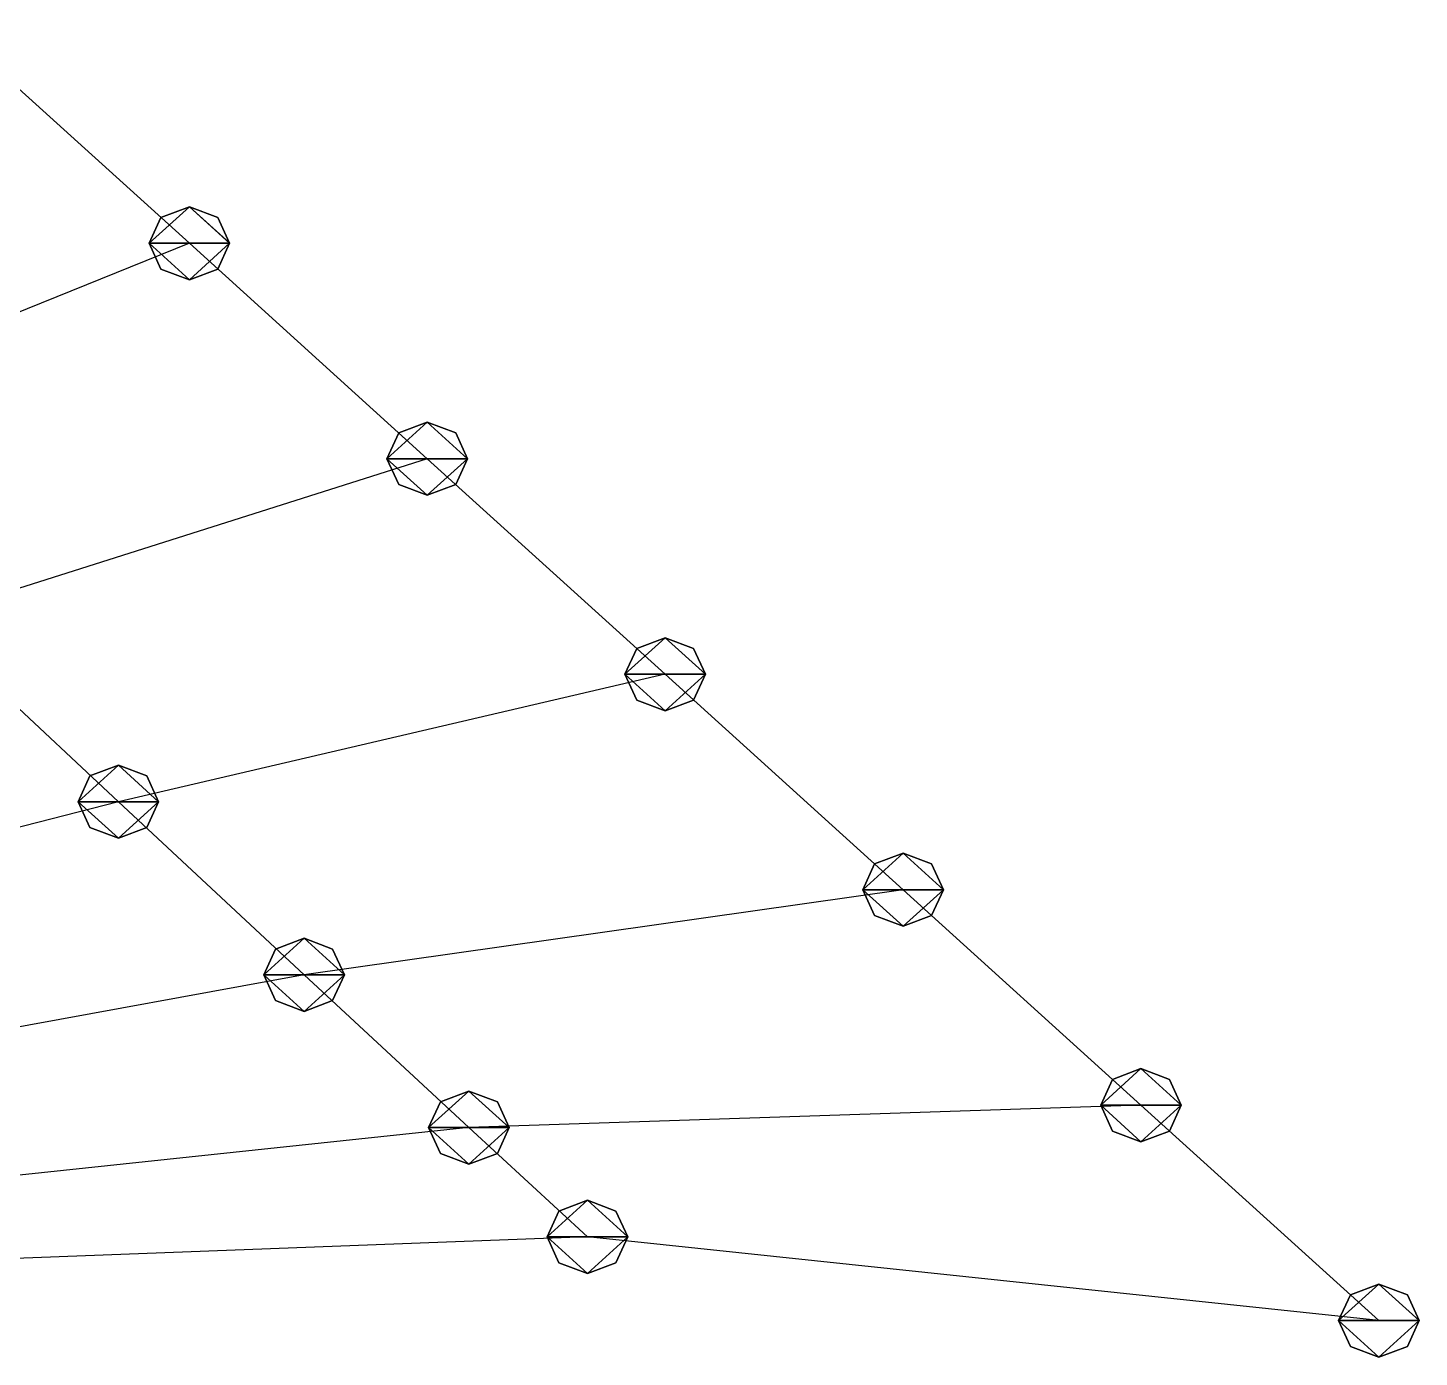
# Model space of a CAD drawing. Header units: metres. Extents: x -75 to 75, y -50 to 48.
# Drawn here: x 40.71 to 75.24, y -6.94 to 26.05 of the extents above; entities that cross this region are included whole.
import ezdxf

# ---------------------------------------------------------------- set-up
doc = ezdxf.new("R2010")
doc.units = ezdxf.units.M

msp = doc.modelspace()

# ---------------------------------------------------------------- linework, layer by layer
for p, q in [((44.721386, 20.702202, -189.74954), (38.818157, 26.048439, -191.13148)), ((44.721386, 21.608515, -190.17215), (44.01428, 21.343061, -190.04837)), ((44.721386, 21.608515, -190.17215), (44.01428, 21.343061, -190.04837)), ((44.721386, 21.608515, -190.17215), (44.01428, 21.343061, -190.04837)), ((45.428493, 21.343061, -190.04837), (44.721386, 21.608515, -190.17215)), ((45.428493, 21.343061, -190.04837), (44.721386, 21.608515, -190.17215)), ((45.428493, 21.343061, -190.04837), (44.721386, 21.608515, -190.17215)), ((44.01428, 21.343061, -190.04837), (43.721386, 20.702202, -189.74954)), ((44.01428, 21.343061, -190.04837), (43.721386, 20.702202, -189.74954)), ((44.01428, 21.343061, -190.04837), (43.721386, 20.702202, -189.74954)), ((45.721386, 20.702202, -189.74954), (45.428493, 21.343061, -190.04837)), ((45.721386, 20.702202, -189.74954), (45.428493, 21.343061, -190.04837)), ((45.721386, 20.702202, -189.74954), (45.428493, 21.343061, -190.04837)), ((44.721386, 20.702202, -189.74954), (33.143726, 16.035057, -193.63509)), ((43.721386, 20.702202, -189.74954), (44.01428, 20.061342, -189.45071)), ((43.721386, 20.702202, -189.74954), (44.01428, 20.061342, -189.45071)), ((43.721386, 20.702202, -189.74954), (44.01428, 20.061342, -189.45071)), ((50.624607, 15.355965, -188.36761), (44.721386, 20.702202, -189.74954)), ((45.428493, 20.061342, -189.45071), (45.721386, 20.702202, -189.74954)), ((45.428493, 20.061342, -189.45071), (45.721386, 20.702202, -189.74954)), ((45.428493, 20.061342, -189.45071), (45.721386, 20.702202, -189.74954)), ((44.01428, 20.061342, -189.45071), (44.721386, 19.795889, -189.32693)), ((44.01428, 20.061342, -189.45071), (44.721386, 19.795889, -189.32693)), ((44.01428, 20.061342, -189.45071), (44.721386, 19.795889, -189.32693)), ((44.721386, 19.795889, -189.32693), (45.428493, 20.061342, -189.45071)), ((44.721386, 19.795889, -189.32693), (45.428493, 20.061342, -189.45071)), ((44.721386, 19.795889, -189.32693), (45.428493, 20.061342, -189.45071)), ((50.624607, 16.262278, -188.79022), (49.9175, 15.996824, -188.66644)), ((50.624607, 16.262278, -188.79022), (49.9175, 15.996824, -188.66644)), ((50.624607, 16.262278, -188.79022), (49.9175, 15.996824, -188.66644)), ((51.331715, 15.996824, -188.66644), (50.624607, 16.262278, -188.79022)), ((51.331715, 15.996824, -188.66644), (50.624607, 16.262278, -188.79022)), ((51.331715, 15.996824, -188.66644), (50.624607, 16.262278, -188.79022)), ((49.9175, 15.996824, -188.66644), (49.624607, 15.355965, -188.36761)), ((49.9175, 15.996824, -188.66644), (49.624607, 15.355965, -188.36761)), ((49.9175, 15.996824, -188.66644), (49.624607, 15.355965, -188.36761)), ((51.624607, 15.355965, -188.36761), (51.331715, 15.996824, -188.66644)), ((51.624607, 15.355965, -188.36761), (51.331715, 15.996824, -188.66644)), ((51.624607, 15.355965, -188.36761), (51.331715, 15.996824, -188.66644)), ((50.624607, 15.355965, -188.36761), (38.103367, 11.387226, -192.63748)), ((49.624607, 15.355965, -188.36761), (49.9175, 14.715105, -188.06879)), ((49.624607, 15.355965, -188.36761), (49.9175, 14.715105, -188.06879)), ((49.624607, 15.355965, -188.36761), (49.9175, 14.715105, -188.06879)), ((56.52782, 10.0097275, -186.98569), (50.624607, 15.355965, -188.36761)), ((51.331715, 14.715105, -188.06879), (51.624607, 15.355965, -188.36761)), ((51.331715, 14.715105, -188.06879), (51.624607, 15.355965, -188.36761)), ((51.331715, 14.715105, -188.06879), (51.624607, 15.355965, -188.36761)), ((49.9175, 14.715105, -188.06879), (50.624607, 14.449652, -187.945)), ((49.9175, 14.715105, -188.06879), (50.624607, 14.449652, -187.945)), ((49.9175, 14.715105, -188.06879), (50.624607, 14.449652, -187.945)), ((50.624607, 14.449652, -187.945), (51.331715, 14.715105, -188.06879)), ((50.624607, 14.449652, -187.945), (51.331715, 14.715105, -188.06879)), ((50.624607, 14.449652, -187.945), (51.331715, 14.715105, -188.06879)), ((42.959377, 6.8451576, -191.65167), (38.103367, 11.387226, -192.63748)), ((56.52782, 10.91604, -187.4083), (55.820713, 10.650587, -187.28452)), ((56.52782, 10.91604, -187.4083), (55.820713, 10.650587, -187.28452)), ((56.52782, 10.91604, -187.4083), (55.820713, 10.650587, -187.28452)), ((57.23493, 10.650587, -187.28452), (56.52782, 10.91604, -187.4083)), ((57.23493, 10.650587, -187.28452), (56.52782, 10.91604, -187.4083)), ((57.23493, 10.650587, -187.28452), (56.52782, 10.91604, -187.4083)), ((55.820713, 10.650587, -187.28452), (55.52782, 10.0097275, -186.98569)), ((55.820713, 10.650587, -187.28452), (55.52782, 10.0097275, -186.98569)), ((55.820713, 10.650587, -187.28452), (55.52782, 10.0097275, -186.98569)), ((57.52782, 10.0097275, -186.98569), (57.23493, 10.650587, -187.28452)), ((57.52782, 10.0097275, -186.98569), (57.23493, 10.650587, -187.28452)), ((57.52782, 10.0097275, -186.98569), (57.23493, 10.650587, -187.28452)), ((56.52782, 10.0097275, -186.98569), (42.959377, 6.8451576, -191.65167)), ((55.52782, 10.0097275, -186.98569), (55.820713, 9.368868, -186.68686)), ((55.52782, 10.0097275, -186.98569), (55.820713, 9.368868, -186.68686)), ((55.52782, 10.0097275, -186.98569), (55.820713, 9.368868, -186.68686)), ((62.43104, 4.663494, -185.60376), (56.52782, 10.0097275, -186.98569)), ((57.23493, 9.368868, -186.68686), (57.52782, 10.0097275, -186.98569)), ((57.23493, 9.368868, -186.68686), (57.52782, 10.0097275, -186.98569)), ((57.23493, 9.368868, -186.68686), (57.52782, 10.0097275, -186.98569)), ((55.820713, 9.368868, -186.68686), (56.52782, 9.103415, -186.56308)), ((55.820713, 9.368868, -186.68686), (56.52782, 9.103415, -186.56308)), ((55.820713, 9.368868, -186.68686), (56.52782, 9.103415, -186.56308)), ((56.52782, 9.103415, -186.56308), (57.23493, 9.368868, -186.68686)), ((56.52782, 9.103415, -186.56308), (57.23493, 9.368868, -186.68686)), ((56.52782, 9.103415, -186.56308), (57.23493, 9.368868, -186.68686)), ((42.959377, 7.75147, -192.07428), (42.25227, 7.486017, -191.9505)), ((42.959377, 7.75147, -192.07428), (42.25227, 7.486017, -191.9505)), ((42.959377, 7.75147, -192.07428), (42.25227, 7.486017, -191.9505)), ((42.959377, 7.75147, -192.07428), (42.25227, 7.486017, -191.9505)), ((43.666485, 7.486017, -191.9505), (42.959377, 7.75147, -192.07428)), ((43.666485, 7.486017, -191.9505), (42.959377, 7.75147, -192.07428)), ((43.666485, 7.486017, -191.9505), (42.959377, 7.75147, -192.07428)), ((43.666485, 7.486017, -191.9505), (42.959377, 7.75147, -192.07428)), ((42.25227, 7.486017, -191.9505), (41.959377, 6.8451576, -191.65167)), ((42.25227, 7.486017, -191.9505), (41.959377, 6.8451576, -191.65167)), ((42.25227, 7.486017, -191.9505), (41.959377, 6.8451576, -191.65167)), ((42.25227, 7.486017, -191.9505), (41.959377, 6.8451576, -191.65167)), ((43.959377, 6.8451576, -191.65167), (43.666485, 7.486017, -191.9505)), ((43.959377, 6.8451576, -191.65167), (43.666485, 7.486017, -191.9505)), ((43.959377, 6.8451576, -191.65167), (43.666485, 7.486017, -191.9505)), ((43.959377, 6.8451576, -191.65167), (43.666485, 7.486017, -191.9505)), ((42.959377, 6.8451576, -191.65167), (29.639103, 3.4326744, -196.28397)), ((41.959377, 6.8451576, -191.65167), (42.25227, 6.204298, -191.35284)), ((41.959377, 6.8451576, -191.65167), (42.25227, 6.204298, -191.35284)), ((41.959377, 6.8451576, -191.65167), (42.25227, 6.204298, -191.35284)), ((41.959377, 6.8451576, -191.65167), (42.25227, 6.204298, -191.35284)), ((47.567142, 2.5512924, -190.69957), (42.959377, 6.8451576, -191.65167)), ((43.666485, 6.204298, -191.35284), (43.959377, 6.8451576, -191.65167)), ((43.666485, 6.204298, -191.35284), (43.959377, 6.8451576, -191.65167)), ((43.666485, 6.204298, -191.35284), (43.959377, 6.8451576, -191.65167)), ((43.666485, 6.204298, -191.35284), (43.959377, 6.8451576, -191.65167)), ((42.25227, 6.204298, -191.35284), (42.959377, 5.938845, -191.22906)), ((42.25227, 6.204298, -191.35284), (42.959377, 5.938845, -191.22906)), ((42.25227, 6.204298, -191.35284), (42.959377, 5.938845, -191.22906)), ((42.25227, 6.204298, -191.35284), (42.959377, 5.938845, -191.22906)), ((42.959377, 5.938845, -191.22906), (43.666485, 6.204298, -191.35284)), ((42.959377, 5.938845, -191.22906), (43.666485, 6.204298, -191.35284)), ((42.959377, 5.938845, -191.22906), (43.666485, 6.204298, -191.35284)), ((42.959377, 5.938845, -191.22906), (43.666485, 6.204298, -191.35284)), ((62.43104, 5.5698066, -186.02637), (61.723934, 5.3043537, -185.90259)), ((62.43104, 5.5698066, -186.02637), (61.723934, 5.3043537, -185.90259)), ((62.43104, 5.5698066, -186.02637), (61.723934, 5.3043537, -185.90259)), ((63.13815, 5.3043537, -185.90259), (62.43104, 5.5698066, -186.02637)), ((63.13815, 5.3043537, -185.90259), (62.43104, 5.5698066, -186.02637)), ((63.13815, 5.3043537, -185.90259), (62.43104, 5.5698066, -186.02637)), ((61.723934, 5.3043537, -185.90259), (61.43104, 4.663494, -185.60376)), ((61.723934, 5.3043537, -185.90259), (61.43104, 4.663494, -185.60376)), ((61.723934, 5.3043537, -185.90259), (61.43104, 4.663494, -185.60376)), ((63.43104, 4.663494, -185.60376), (63.13815, 5.3043537, -185.90259)), ((63.43104, 4.663494, -185.60376), (63.13815, 5.3043537, -185.90259)), ((63.43104, 4.663494, -185.60376), (63.13815, 5.3043537, -185.90259)), ((62.43104, 4.663494, -185.60376), (47.567142, 2.5512924, -190.69957)), ((61.43104, 4.663494, -185.60376), (61.723934, 4.0226345, -185.30493)), ((61.43104, 4.663494, -185.60376), (61.723934, 4.0226345, -185.30493)), ((61.43104, 4.663494, -185.60376), (61.723934, 4.0226345, -185.30493)), ((68.33426, -0.6827469, -184.22182), (62.43104, 4.663494, -185.60376)), ((63.13815, 4.0226345, -185.30493), (63.43104, 4.663494, -185.60376)), ((63.13815, 4.0226345, -185.30493), (63.43104, 4.663494, -185.60376)), ((63.13815, 4.0226345, -185.30493), (63.43104, 4.663494, -185.60376)), ((61.723934, 4.0226345, -185.30493), (62.43104, 3.7571814, -185.18115)), ((61.723934, 4.0226345, -185.30493), (62.43104, 3.7571814, -185.18115)), ((61.723934, 4.0226345, -185.30493), (62.43104, 3.7571814, -185.18115)), ((62.43104, 3.7571814, -185.18115), (63.13815, 4.0226345, -185.30493)), ((62.43104, 3.7571814, -185.18115), (63.13815, 4.0226345, -185.30493)), ((62.43104, 3.7571814, -185.18115), (63.13815, 4.0226345, -185.30493)), ((47.567142, 3.457605, -191.12218), (46.860035, 3.1921523, -190.9984)), ((47.567142, 3.457605, -191.12218), (46.860035, 3.1921523, -190.9984)), ((47.567142, 3.457605, -191.12218), (46.860035, 3.1921523, -190.9984)), ((47.567142, 3.457605, -191.12218), (46.860035, 3.1921523, -190.9984)), ((48.27425, 3.1921523, -190.9984), (47.567142, 3.457605, -191.12218)), ((48.27425, 3.1921523, -190.9984), (47.567142, 3.457605, -191.12218)), ((48.27425, 3.1921523, -190.9984), (47.567142, 3.457605, -191.12218)), ((48.27425, 3.1921523, -190.9984), (47.567142, 3.457605, -191.12218)), ((46.860035, 3.1921523, -190.9984), (46.567142, 2.5512924, -190.69957)), ((46.860035, 3.1921523, -190.9984), (46.567142, 2.5512924, -190.69957)), ((46.860035, 3.1921523, -190.9984), (46.567142, 2.5512924, -190.69957)), ((46.860035, 3.1921523, -190.9984), (46.567142, 2.5512924, -190.69957)), ((48.567142, 2.5512924, -190.69957), (48.27425, 3.1921523, -190.9984)), ((48.567142, 2.5512924, -190.69957), (48.27425, 3.1921523, -190.9984)), ((48.567142, 2.5512924, -190.69957), (48.27425, 3.1921523, -190.9984)), ((48.567142, 2.5512924, -190.69957), (48.27425, 3.1921523, -190.9984)), ((47.567142, 2.5512924, -190.69957), (33.2205, -0.06272507, -195.70935)), ((46.567142, 2.5512924, -190.69957), (46.860035, 1.9104326, -190.40074)), ((46.567142, 2.5512924, -190.69957), (46.860035, 1.9104326, -190.40074)), ((46.567142, 2.5512924, -190.69957), (46.860035, 1.9104326, -190.40074)), ((46.567142, 2.5512924, -190.69957), (46.860035, 1.9104326, -190.40074)), ((51.65759, -1.2404709, -189.83347), (47.567142, 2.5512924, -190.69957)), ((48.27425, 1.9104326, -190.40074), (48.567142, 2.5512924, -190.69957)), ((48.27425, 1.9104326, -190.40074), (48.567142, 2.5512924, -190.69957)), ((48.27425, 1.9104326, -190.40074), (48.567142, 2.5512924, -190.69957)), ((48.27425, 1.9104326, -190.40074), (48.567142, 2.5512924, -190.69957)), ((46.860035, 1.9104326, -190.40074), (47.567142, 1.6449797, -190.27696)), ((46.860035, 1.9104326, -190.40074), (47.567142, 1.6449797, -190.27696)), ((46.860035, 1.9104326, -190.40074), (47.567142, 1.6449797, -190.27696)), ((46.860035, 1.9104326, -190.40074), (47.567142, 1.6449797, -190.27696)), ((47.567142, 1.6449797, -190.27696), (48.27425, 1.9104326, -190.40074)), ((47.567142, 1.6449797, -190.27696), (48.27425, 1.9104326, -190.40074)), ((47.567142, 1.6449797, -190.27696), (48.27425, 1.9104326, -190.40074)), ((47.567142, 1.6449797, -190.27696), (48.27425, 1.9104326, -190.40074)), ((68.33426, 0.2235657, -184.64442), (67.62715, -0.041887105, -184.52065)), ((68.33426, 0.2235657, -184.64442), (67.62715, -0.041887105, -184.52065)), ((68.33426, 0.2235657, -184.64442), (67.62715, -0.041887105, -184.52065)), ((69.04137, -0.041887105, -184.52065), (68.33426, 0.2235657, -184.64442)), ((69.04137, -0.041887105, -184.52065), (68.33426, 0.2235657, -184.64442)), ((69.04137, -0.041887105, -184.52065), (68.33426, 0.2235657, -184.64442)), ((51.65759, -0.3341583, -190.25607), (50.95048, -0.5996111, -190.1323)), ((51.65759, -0.3341583, -190.25607), (50.95048, -0.5996111, -190.1323)), ((51.65759, -0.3341583, -190.25607), (50.95048, -0.5996111, -190.1323)), ((51.65759, -0.3341583, -190.25607), (50.95048, -0.5996111, -190.1323)), ((52.364697, -0.5996111, -190.1323), (51.65759, -0.3341583, -190.25607)), ((52.364697, -0.5996111, -190.1323), (51.65759, -0.3341583, -190.25607)), ((52.364697, -0.5996111, -190.1323), (51.65759, -0.3341583, -190.25607)), ((52.364697, -0.5996111, -190.1323), (51.65759, -0.3341583, -190.25607)), ((67.62715, -0.041887105, -184.52065), (67.33426, -0.6827469, -184.22182)), ((67.62715, -0.041887105, -184.52065), (67.33426, -0.6827469, -184.22182)), ((67.62715, -0.041887105, -184.52065), (67.33426, -0.6827469, -184.22182)), ((69.33426, -0.6827469, -184.22182), (69.04137, -0.041887105, -184.52065)), ((69.33426, -0.6827469, -184.22182), (69.04137, -0.041887105, -184.52065)), ((69.33426, -0.6827469, -184.22182), (69.04137, -0.041887105, -184.52065)), ((50.95048, -0.5996111, -190.1323), (50.65759, -1.2404709, -189.83347)), ((50.95048, -0.5996111, -190.1323), (50.65759, -1.2404709, -189.83347)), ((50.95048, -0.5996111, -190.1323), (50.65759, -1.2404709, -189.83347)), ((50.95048, -0.5996111, -190.1323), (50.65759, -1.2404709, -189.83347)), ((68.33426, -0.6827469, -184.22182), (51.65759, -1.2404709, -189.83347)), ((52.65759, -1.2404709, -189.83347), (52.364697, -0.5996111, -190.1323)), ((52.65759, -1.2404709, -189.83347), (52.364697, -0.5996111, -190.1323)), ((52.65759, -1.2404709, -189.83347), (52.364697, -0.5996111, -190.1323)), ((52.65759, -1.2404709, -189.83347), (52.364697, -0.5996111, -190.1323)), ((67.33426, -0.6827469, -184.22182), (67.62715, -1.3236067, -183.92299)), ((67.33426, -0.6827469, -184.22182), (67.62715, -1.3236067, -183.92299)), ((67.33426, -0.6827469, -184.22182), (67.62715, -1.3236067, -183.92299)), ((74.23749, -6.028984, -182.83989), (68.33426, -0.6827469, -184.22182)), ((69.04137, -1.3236067, -183.92299), (69.33426, -0.6827469, -184.22182)), ((69.04137, -1.3236067, -183.92299), (69.33426, -0.6827469, -184.22182)), ((69.04137, -1.3236067, -183.92299), (69.33426, -0.6827469, -184.22182)), ((51.65759, -1.2404709, -189.83347), (36.13004, -2.8802452, -195.21936)), ((50.65759, -1.2404709, -189.83347), (50.95048, -1.8813307, -189.53464)), ((50.65759, -1.2404709, -189.83347), (50.95048, -1.8813307, -189.53464)), ((50.65759, -1.2404709, -189.83347), (50.95048, -1.8813307, -189.53464)), ((50.65759, -1.2404709, -189.83347), (50.95048, -1.8813307, -189.53464)), ((54.59878, -3.9499779, -189.19298), (51.65759, -1.2404709, -189.83347)), ((52.364697, -1.8813307, -189.53464), (52.65759, -1.2404709, -189.83347)), ((52.364697, -1.8813307, -189.53464), (52.65759, -1.2404709, -189.83347)), ((52.364697, -1.8813307, -189.53464), (52.65759, -1.2404709, -189.83347)), ((52.364697, -1.8813307, -189.53464), (52.65759, -1.2404709, -189.83347)), ((67.62715, -1.3236067, -183.92299), (68.33426, -1.5890596, -183.79921)), ((67.62715, -1.3236067, -183.92299), (68.33426, -1.5890596, -183.79921)), ((67.62715, -1.3236067, -183.92299), (68.33426, -1.5890596, -183.79921)), ((68.33426, -1.5890596, -183.79921), (69.04137, -1.3236067, -183.92299)), ((68.33426, -1.5890596, -183.79921), (69.04137, -1.3236067, -183.92299)), ((68.33426, -1.5890596, -183.79921), (69.04137, -1.3236067, -183.92299)), ((50.95048, -1.8813307, -189.53464), (51.65759, -2.1467836, -189.41086)), ((50.95048, -1.8813307, -189.53464), (51.65759, -2.1467836, -189.41086)), ((50.95048, -1.8813307, -189.53464), (51.65759, -2.1467836, -189.41086)), ((50.95048, -1.8813307, -189.53464), (51.65759, -2.1467836, -189.41086)), ((51.65759, -2.1467836, -189.41086), (52.364697, -1.8813307, -189.53464)), ((51.65759, -2.1467836, -189.41086), (52.364697, -1.8813307, -189.53464)), ((51.65759, -2.1467836, -189.41086), (52.364697, -1.8813307, -189.53464)), ((51.65759, -2.1467836, -189.41086), (52.364697, -1.8813307, -189.53464)), ((54.59878, -3.0436654, -189.61559), (53.891674, -3.309118, -189.4918)), ((54.59878, -3.0436654, -189.61559), (53.891674, -3.309118, -189.4918)), ((54.59878, -3.0436654, -189.61559), (53.891674, -3.309118, -189.4918)), ((55.30589, -3.309118, -189.4918), (54.59878, -3.0436654, -189.61559)), ((55.30589, -3.309118, -189.4918), (54.59878, -3.0436654, -189.61559)), ((55.30589, -3.309118, -189.4918), (54.59878, -3.0436654, -189.61559)), ((53.891674, -3.309118, -189.4918), (53.59878, -3.9499779, -189.19298)), ((53.891674, -3.309118, -189.4918), (53.59878, -3.9499779, -189.19298)), ((53.891674, -3.309118, -189.4918), (53.59878, -3.9499779, -189.19298)), ((55.59878, -3.9499779, -189.19298), (55.30589, -3.309118, -189.4918)), ((55.59878, -3.9499779, -189.19298), (55.30589, -3.309118, -189.4918)), ((55.59878, -3.9499779, -189.19298), (55.30589, -3.309118, -189.4918)), ((54.59878, -3.9499779, -189.19298), (37.90111, -4.5802727, -194.9054)), ((53.59878, -3.9499779, -189.19298), (53.891674, -4.5908375, -188.89415)), ((53.59878, -3.9499779, -189.19298), (53.891674, -4.5908375, -188.89415)), ((53.59878, -3.9499779, -189.19298), (53.891674, -4.5908375, -188.89415)), ((74.23749, -6.028984, -182.83989), (54.59878, -3.9499779, -189.19298)), ((55.30589, -4.5908375, -188.89415), (55.59878, -3.9499779, -189.19298)), ((55.30589, -4.5908375, -188.89415), (55.59878, -3.9499779, -189.19298)), ((55.30589, -4.5908375, -188.89415), (55.59878, -3.9499779, -189.19298)), ((53.891674, -4.5908375, -188.89415), (54.59878, -4.8562903, -188.77037)), ((53.891674, -4.5908375, -188.89415), (54.59878, -4.8562903, -188.77037)), ((53.891674, -4.5908375, -188.89415), (54.59878, -4.8562903, -188.77037)), ((54.59878, -4.8562903, -188.77037), (55.30589, -4.5908375, -188.89415)), ((54.59878, -4.8562903, -188.77037), (55.30589, -4.5908375, -188.89415)), ((54.59878, -4.8562903, -188.77037), (55.30589, -4.5908375, -188.89415)), ((74.23749, -5.1226716, -183.2625), (73.53038, -5.3881245, -183.13872)), ((74.23749, -5.1226716, -183.2625), (73.53038, -5.3881245, -183.13872)), ((74.944595, -5.3881245, -183.13872), (74.23749, -5.1226716, -183.2625)), ((74.944595, -5.3881245, -183.13872), (74.23749, -5.1226716, -183.2625)), ((73.53038, -5.3881245, -183.13872), (73.23749, -6.028984, -182.83989)), ((73.53038, -5.3881245, -183.13872), (73.23749, -6.028984, -182.83989)), ((75.23749, -6.028984, -182.83989), (74.944595, -5.3881245, -183.13872)), ((75.23749, -6.028984, -182.83989), (74.944595, -5.3881245, -183.13872)), ((73.23749, -6.028984, -182.83989), (73.53038, -6.6698437, -182.54106)), ((73.23749, -6.028984, -182.83989), (73.53038, -6.6698437, -182.54106)), ((74.944595, -6.6698437, -182.54106), (75.23749, -6.028984, -182.83989)), ((74.944595, -6.6698437, -182.54106), (75.23749, -6.028984, -182.83989)), ((73.53038, -6.6698437, -182.54106), (74.23749, -6.9352965, -182.41728)), ((73.53038, -6.6698437, -182.54106), (74.23749, -6.9352965, -182.41728)), ((74.23749, -6.9352965, -182.41728), (74.944595, -6.6698437, -182.54106)), ((74.23749, -6.9352965, -182.41728), (74.944595, -6.6698437, -182.54106))]:
    msp.add_line(p, q)
for points in [[(43.721386, 20.702202, -189.74954), (44.01428, 21.343061, -190.04837), (44.721386, 21.608515, -190.17215), (44.721485, 21.608614, -190.17204)], [(43.721386, 20.702202, -189.74954), (44.01428, 21.343061, -190.04837), (44.721386, 21.608515, -190.17215), (44.721485, 21.608614, -190.17204)], [(43.721386, 20.702202, -189.74954), (44.01428, 21.343061, -190.04837), (44.721386, 21.608515, -190.17215), (44.721485, 21.608614, -190.17204)], [(43.721386, 20.702202, -189.74954), (44.721386, 21.608515, -190.17215), (45.721386, 20.702202, -189.74954), (45.721485, 20.702301, -189.74944)], [(43.721386, 20.702202, -189.74954), (44.721386, 21.608515, -190.17215), (45.721386, 20.702202, -189.74954), (45.721485, 20.702301, -189.74944)], [(43.721386, 20.702202, -189.74954), (44.721386, 21.608515, -190.17215), (45.721386, 20.702202, -189.74954), (45.721485, 20.702301, -189.74944)], [(44.721386, 21.608515, -190.17215), (45.428493, 21.343061, -190.04837), (45.721386, 20.702202, -189.74954), (45.721485, 20.702301, -189.74944)], [(44.721386, 21.608515, -190.17215), (45.428493, 21.343061, -190.04837), (45.721386, 20.702202, -189.74954), (45.721485, 20.702301, -189.74944)], [(44.721386, 21.608515, -190.17215), (45.428493, 21.343061, -190.04837), (45.721386, 20.702202, -189.74954), (45.721485, 20.702301, -189.74944)], [(44.721386, 19.795889, -189.32693), (44.01428, 20.061342, -189.45071), (43.721386, 20.702202, -189.74954), (43.721485, 20.702301, -189.74944)], [(45.721386, 20.702202, -189.74954), (44.721386, 19.795889, -189.32693), (43.721386, 20.702202, -189.74954), (43.721485, 20.702301, -189.74944)], [(44.721386, 19.795889, -189.32693), (44.01428, 20.061342, -189.45071), (43.721386, 20.702202, -189.74954), (43.721485, 20.702301, -189.74944)], [(45.721386, 20.702202, -189.74954), (44.721386, 19.795889, -189.32693), (43.721386, 20.702202, -189.74954), (43.721485, 20.702301, -189.74944)], [(44.721386, 19.795889, -189.32693), (44.01428, 20.061342, -189.45071), (43.721386, 20.702202, -189.74954), (43.721485, 20.702301, -189.74944)], [(45.721386, 20.702202, -189.74954), (44.721386, 19.795889, -189.32693), (43.721386, 20.702202, -189.74954), (43.721485, 20.702301, -189.74944)], [(45.721386, 20.702202, -189.74954), (45.428493, 20.061342, -189.45071), (44.721386, 19.795889, -189.32693), (44.721485, 19.795988, -189.32683)], [(45.721386, 20.702202, -189.74954), (45.428493, 20.061342, -189.45071), (44.721386, 19.795889, -189.32693), (44.721485, 19.795988, -189.32683)], [(45.721386, 20.702202, -189.74954), (45.428493, 20.061342, -189.45071), (44.721386, 19.795889, -189.32693), (44.721485, 19.795988, -189.32683)], [(49.624607, 15.355965, -188.36761), (49.9175, 15.996824, -188.66644), (50.624607, 16.262278, -188.79022), (50.624706, 16.262377, -188.79012)], [(49.624607, 15.355965, -188.36761), (49.9175, 15.996824, -188.66644), (50.624607, 16.262278, -188.79022), (50.624706, 16.262377, -188.79012)], [(49.624607, 15.355965, -188.36761), (49.9175, 15.996824, -188.66644), (50.624607, 16.262278, -188.79022), (50.624706, 16.262377, -188.79012)], [(49.624607, 15.355965, -188.36761), (50.624607, 16.262278, -188.79022), (51.624607, 15.355965, -188.36761), (51.624706, 15.356065, -188.36751)], [(49.624607, 15.355965, -188.36761), (50.624607, 16.262278, -188.79022), (51.624607, 15.355965, -188.36761), (51.624706, 15.356065, -188.36751)], [(49.624607, 15.355965, -188.36761), (50.624607, 16.262278, -188.79022), (51.624607, 15.355965, -188.36761), (51.624706, 15.356065, -188.36751)], [(50.624607, 16.262278, -188.79022), (51.331715, 15.996824, -188.66644), (51.624607, 15.355965, -188.36761), (51.624706, 15.356065, -188.36751)], [(50.624607, 16.262278, -188.79022), (51.331715, 15.996824, -188.66644), (51.624607, 15.355965, -188.36761), (51.624706, 15.356065, -188.36751)], [(50.624607, 16.262278, -188.79022), (51.331715, 15.996824, -188.66644), (51.624607, 15.355965, -188.36761), (51.624706, 15.356065, -188.36751)], [(50.624607, 14.449652, -187.945), (49.9175, 14.715105, -188.06879), (49.624607, 15.355965, -188.36761), (49.624706, 15.356065, -188.36751)], [(51.624607, 15.355965, -188.36761), (50.624607, 14.449652, -187.945), (49.624607, 15.355965, -188.36761), (49.624706, 15.356065, -188.36751)], [(50.624607, 14.449652, -187.945), (49.9175, 14.715105, -188.06879), (49.624607, 15.355965, -188.36761), (49.624706, 15.356065, -188.36751)], [(51.624607, 15.355965, -188.36761), (50.624607, 14.449652, -187.945), (49.624607, 15.355965, -188.36761), (49.624706, 15.356065, -188.36751)], [(50.624607, 14.449652, -187.945), (49.9175, 14.715105, -188.06879), (49.624607, 15.355965, -188.36761), (49.624706, 15.356065, -188.36751)], [(51.624607, 15.355965, -188.36761), (50.624607, 14.449652, -187.945), (49.624607, 15.355965, -188.36761), (49.624706, 15.356065, -188.36751)], [(51.624607, 15.355965, -188.36761), (51.331715, 14.715105, -188.06879), (50.624607, 14.449652, -187.945), (50.624706, 14.449752, -187.9449)], [(51.624607, 15.355965, -188.36761), (51.331715, 14.715105, -188.06879), (50.624607, 14.449652, -187.945), (50.624706, 14.449752, -187.9449)], [(51.624607, 15.355965, -188.36761), (51.331715, 14.715105, -188.06879), (50.624607, 14.449652, -187.945), (50.624706, 14.449752, -187.9449)], [(55.52782, 10.0097275, -186.98569), (55.820713, 10.650587, -187.28452), (56.52782, 10.91604, -187.4083), (56.52792, 10.916141, -187.40819)], [(55.52782, 10.0097275, -186.98569), (55.820713, 10.650587, -187.28452), (56.52782, 10.91604, -187.4083), (56.52792, 10.916141, -187.40819)], [(55.52782, 10.0097275, -186.98569), (55.820713, 10.650587, -187.28452), (56.52782, 10.91604, -187.4083), (56.52792, 10.916141, -187.40819)], [(55.52782, 10.0097275, -186.98569), (56.52782, 10.91604, -187.4083), (57.52782, 10.0097275, -186.98569), (57.52792, 10.009828, -186.98558)], [(55.52782, 10.0097275, -186.98569), (56.52782, 10.91604, -187.4083), (57.52782, 10.0097275, -186.98569), (57.52792, 10.009828, -186.98558)], [(55.52782, 10.0097275, -186.98569), (56.52782, 10.91604, -187.4083), (57.52782, 10.0097275, -186.98569), (57.52792, 10.009828, -186.98558)], [(56.52782, 10.91604, -187.4083), (57.23493, 10.650587, -187.28452), (57.52782, 10.0097275, -186.98569), (57.52792, 10.009828, -186.98558)], [(56.52782, 10.91604, -187.4083), (57.23493, 10.650587, -187.28452), (57.52782, 10.0097275, -186.98569), (57.52792, 10.009828, -186.98558)], [(56.52782, 10.91604, -187.4083), (57.23493, 10.650587, -187.28452), (57.52782, 10.0097275, -186.98569), (57.52792, 10.009828, -186.98558)], [(56.52782, 9.103415, -186.56308), (55.820713, 9.368868, -186.68686), (55.52782, 10.0097275, -186.98569), (55.52792, 10.009828, -186.98558)], [(57.52782, 10.0097275, -186.98569), (56.52782, 9.103415, -186.56308), (55.52782, 10.0097275, -186.98569), (55.52792, 10.009828, -186.98558)], [(56.52782, 9.103415, -186.56308), (55.820713, 9.368868, -186.68686), (55.52782, 10.0097275, -186.98569), (55.52792, 10.009828, -186.98558)], [(57.52782, 10.0097275, -186.98569), (56.52782, 9.103415, -186.56308), (55.52782, 10.0097275, -186.98569), (55.52792, 10.009828, -186.98558)], [(56.52782, 9.103415, -186.56308), (55.820713, 9.368868, -186.68686), (55.52782, 10.0097275, -186.98569), (55.52792, 10.009828, -186.98558)], [(57.52782, 10.0097275, -186.98569), (56.52782, 9.103415, -186.56308), (55.52782, 10.0097275, -186.98569), (55.52792, 10.009828, -186.98558)], [(57.52782, 10.0097275, -186.98569), (57.23493, 9.368868, -186.68686), (56.52782, 9.103415, -186.56308), (56.52792, 9.103515, -186.56297)], [(57.52782, 10.0097275, -186.98569), (57.23493, 9.368868, -186.68686), (56.52782, 9.103415, -186.56308), (56.52792, 9.103515, -186.56297)], [(57.52782, 10.0097275, -186.98569), (57.23493, 9.368868, -186.68686), (56.52782, 9.103415, -186.56308), (56.52792, 9.103515, -186.56297)], [(41.959377, 6.8451576, -191.65167), (42.25227, 7.486017, -191.9505), (42.959377, 7.75147, -192.07428), (42.959476, 7.75157, -192.07417)], [(41.959377, 6.8451576, -191.65167), (42.25227, 7.486017, -191.9505), (42.959377, 7.75147, -192.07428), (42.959476, 7.75157, -192.07417)], [(41.959377, 6.8451576, -191.65167), (42.25227, 7.486017, -191.9505), (42.959377, 7.75147, -192.07428), (42.959476, 7.75157, -192.07417)], [(41.959377, 6.8451576, -191.65167), (42.25227, 7.486017, -191.9505), (42.959377, 7.75147, -192.07428), (42.959476, 7.75157, -192.07417)], [(41.959377, 6.8451576, -191.65167), (42.959377, 7.75147, -192.07428), (43.959377, 6.8451576, -191.65167), (43.959476, 6.8452578, -191.65157)], [(41.959377, 6.8451576, -191.65167), (42.959377, 7.75147, -192.07428), (43.959377, 6.8451576, -191.65167), (43.959476, 6.8452578, -191.65157)], [(41.959377, 6.8451576, -191.65167), (42.959377, 7.75147, -192.07428), (43.959377, 6.8451576, -191.65167), (43.959476, 6.8452578, -191.65157)], [(41.959377, 6.8451576, -191.65167), (42.959377, 7.75147, -192.07428), (43.959377, 6.8451576, -191.65167), (43.959476, 6.8452578, -191.65157)], [(42.959377, 7.75147, -192.07428), (43.666485, 7.486017, -191.9505), (43.959377, 6.8451576, -191.65167), (43.959476, 6.8452578, -191.65157)], [(42.959377, 7.75147, -192.07428), (43.666485, 7.486017, -191.9505), (43.959377, 6.8451576, -191.65167), (43.959476, 6.8452578, -191.65157)], [(42.959377, 7.75147, -192.07428), (43.666485, 7.486017, -191.9505), (43.959377, 6.8451576, -191.65167), (43.959476, 6.8452578, -191.65157)], [(42.959377, 7.75147, -192.07428), (43.666485, 7.486017, -191.9505), (43.959377, 6.8451576, -191.65167), (43.959476, 6.8452578, -191.65157)], [(42.959377, 5.938845, -191.22906), (42.25227, 6.204298, -191.35284), (41.959377, 6.8451576, -191.65167), (41.959476, 6.8452578, -191.65157)], [(43.959377, 6.8451576, -191.65167), (42.959377, 5.938845, -191.22906), (41.959377, 6.8451576, -191.65167), (41.959476, 6.8452578, -191.65157)], [(42.959377, 5.938845, -191.22906), (42.25227, 6.204298, -191.35284), (41.959377, 6.8451576, -191.65167), (41.959476, 6.8452578, -191.65157)], [(43.959377, 6.8451576, -191.65167), (42.959377, 5.938845, -191.22906), (41.959377, 6.8451576, -191.65167), (41.959476, 6.8452578, -191.65157)], [(42.959377, 5.938845, -191.22906), (42.25227, 6.204298, -191.35284), (41.959377, 6.8451576, -191.65167), (41.959476, 6.8452578, -191.65157)], [(43.959377, 6.8451576, -191.65167), (42.959377, 5.938845, -191.22906), (41.959377, 6.8451576, -191.65167), (41.959476, 6.8452578, -191.65157)], [(42.959377, 5.938845, -191.22906), (42.25227, 6.204298, -191.35284), (41.959377, 6.8451576, -191.65167), (41.959476, 6.8452578, -191.65157)], [(43.959377, 6.8451576, -191.65167), (42.959377, 5.938845, -191.22906), (41.959377, 6.8451576, -191.65167), (41.959476, 6.8452578, -191.65157)], [(43.959377, 6.8451576, -191.65167), (43.666485, 6.204298, -191.35284), (42.959377, 5.938845, -191.22906), (42.959476, 5.9389453, -191.22896)], [(43.959377, 6.8451576, -191.65167), (43.666485, 6.204298, -191.35284), (42.959377, 5.938845, -191.22906), (42.959476, 5.9389453, -191.22896)], [(43.959377, 6.8451576, -191.65167), (43.666485, 6.204298, -191.35284), (42.959377, 5.938845, -191.22906), (42.959476, 5.9389453, -191.22896)], [(43.959377, 6.8451576, -191.65167), (43.666485, 6.204298, -191.35284), (42.959377, 5.938845, -191.22906), (42.959476, 5.9389453, -191.22896)], [(61.43104, 4.663494, -185.60376), (61.723934, 5.3043537, -185.90259), (62.43104, 5.5698066, -186.02637), (62.43114, 5.5699067, -186.02626)], [(61.43104, 4.663494, -185.60376), (61.723934, 5.3043537, -185.90259), (62.43104, 5.5698066, -186.02637), (62.43114, 5.5699067, -186.02626)], [(61.43104, 4.663494, -185.60376), (61.723934, 5.3043537, -185.90259), (62.43104, 5.5698066, -186.02637), (62.43114, 5.5699067, -186.02626)], [(61.43104, 4.663494, -185.60376), (62.43104, 5.5698066, -186.02637), (63.43104, 4.663494, -185.60376), (63.43114, 4.6635942, -185.60365)], [(61.43104, 4.663494, -185.60376), (62.43104, 5.5698066, -186.02637), (63.43104, 4.663494, -185.60376), (63.43114, 4.6635942, -185.60365)], [(61.43104, 4.663494, -185.60376), (62.43104, 5.5698066, -186.02637), (63.43104, 4.663494, -185.60376), (63.43114, 4.6635942, -185.60365)], [(62.43104, 5.5698066, -186.02637), (63.13815, 5.3043537, -185.90259), (63.43104, 4.663494, -185.60376), (63.43114, 4.6635942, -185.60365)], [(62.43104, 5.5698066, -186.02637), (63.13815, 5.3043537, -185.90259), (63.43104, 4.663494, -185.60376), (63.43114, 4.6635942, -185.60365)], [(62.43104, 5.5698066, -186.02637), (63.13815, 5.3043537, -185.90259), (63.43104, 4.663494, -185.60376), (63.43114, 4.6635942, -185.60365)], [(62.43104, 3.7571814, -185.18115), (61.723934, 4.0226345, -185.30493), (61.43104, 4.663494, -185.60376), (61.43114, 4.6635942, -185.60365)], [(63.43104, 4.663494, -185.60376), (62.43104, 3.7571814, -185.18115), (61.43104, 4.663494, -185.60376), (61.43114, 4.6635942, -185.60365)], [(62.43104, 3.7571814, -185.18115), (61.723934, 4.0226345, -185.30493), (61.43104, 4.663494, -185.60376), (61.43114, 4.6635942, -185.60365)], [(63.43104, 4.663494, -185.60376), (62.43104, 3.7571814, -185.18115), (61.43104, 4.663494, -185.60376), (61.43114, 4.6635942, -185.60365)], [(62.43104, 3.7571814, -185.18115), (61.723934, 4.0226345, -185.30493), (61.43104, 4.663494, -185.60376), (61.43114, 4.6635942, -185.60365)], [(63.43104, 4.663494, -185.60376), (62.43104, 3.7571814, -185.18115), (61.43104, 4.663494, -185.60376), (61.43114, 4.6635942, -185.60365)], [(63.43104, 4.663494, -185.60376), (63.13815, 4.0226345, -185.30493), (62.43104, 3.7571814, -185.18115), (62.43114, 3.7572813, -185.18105)], [(63.43104, 4.663494, -185.60376), (63.13815, 4.0226345, -185.30493), (62.43104, 3.7571814, -185.18115), (62.43114, 3.7572813, -185.18105)], [(63.43104, 4.663494, -185.60376), (63.13815, 4.0226345, -185.30493), (62.43104, 3.7571814, -185.18115), (62.43114, 3.7572813, -185.18105)], [(46.567142, 2.5512924, -190.69957), (46.860035, 3.1921523, -190.9984), (47.567142, 3.457605, -191.12218), (47.56724, 3.4577048, -191.12207)], [(46.567142, 2.5512924, -190.69957), (46.860035, 3.1921523, -190.9984), (47.567142, 3.457605, -191.12218), (47.56724, 3.4577048, -191.12207)], [(46.567142, 2.5512924, -190.69957), (46.860035, 3.1921523, -190.9984), (47.567142, 3.457605, -191.12218), (47.56724, 3.4577048, -191.12207)], [(46.567142, 2.5512924, -190.69957), (46.860035, 3.1921523, -190.9984), (47.567142, 3.457605, -191.12218), (47.56724, 3.4577048, -191.12207)], [(46.567142, 2.5512924, -190.69957), (47.567142, 3.457605, -191.12218), (48.567142, 2.5512924, -190.69957), (48.56724, 2.5513923, -190.69946)], [(46.567142, 2.5512924, -190.69957), (47.567142, 3.457605, -191.12218), (48.567142, 2.5512924, -190.69957), (48.56724, 2.5513923, -190.69946)], [(46.567142, 2.5512924, -190.69957), (47.567142, 3.457605, -191.12218), (48.567142, 2.5512924, -190.69957), (48.56724, 2.5513923, -190.69946)], [(46.567142, 2.5512924, -190.69957), (47.567142, 3.457605, -191.12218), (48.567142, 2.5512924, -190.69957), (48.56724, 2.5513923, -190.69946)], [(47.567142, 3.457605, -191.12218), (48.27425, 3.1921523, -190.9984), (48.567142, 2.5512924, -190.69957), (48.56724, 2.5513923, -190.69946)], [(47.567142, 3.457605, -191.12218), (48.27425, 3.1921523, -190.9984), (48.567142, 2.5512924, -190.69957), (48.56724, 2.5513923, -190.69946)], [(47.567142, 3.457605, -191.12218), (48.27425, 3.1921523, -190.9984), (48.567142, 2.5512924, -190.69957), (48.56724, 2.5513923, -190.69946)], [(47.567142, 3.457605, -191.12218), (48.27425, 3.1921523, -190.9984), (48.567142, 2.5512924, -190.69957), (48.56724, 2.5513923, -190.69946)], [(47.567142, 1.6449797, -190.27696), (46.860035, 1.9104326, -190.40074), (46.567142, 2.5512924, -190.69957), (46.56724, 2.5513923, -190.69946)], [(48.567142, 2.5512924, -190.69957), (47.567142, 1.6449797, -190.27696), (46.567142, 2.5512924, -190.69957), (46.56724, 2.5513923, -190.69946)], [(47.567142, 1.6449797, -190.27696), (46.860035, 1.9104326, -190.40074), (46.567142, 2.5512924, -190.69957), (46.56724, 2.5513923, -190.69946)], [(48.567142, 2.5512924, -190.69957), (47.567142, 1.6449797, -190.27696), (46.567142, 2.5512924, -190.69957), (46.56724, 2.5513923, -190.69946)], [(47.567142, 1.6449797, -190.27696), (46.860035, 1.9104326, -190.40074), (46.567142, 2.5512924, -190.69957), (46.56724, 2.5513923, -190.69946)], [(48.567142, 2.5512924, -190.69957), (47.567142, 1.6449797, -190.27696), (46.567142, 2.5512924, -190.69957), (46.56724, 2.5513923, -190.69946)], [(47.567142, 1.6449797, -190.27696), (46.860035, 1.9104326, -190.40074), (46.567142, 2.5512924, -190.69957), (46.56724, 2.5513923, -190.69946)], [(48.567142, 2.5512924, -190.69957), (47.567142, 1.6449797, -190.27696), (46.567142, 2.5512924, -190.69957), (46.56724, 2.5513923, -190.69946)], [(48.567142, 2.5512924, -190.69957), (48.27425, 1.9104326, -190.40074), (47.567142, 1.6449797, -190.27696), (47.56724, 1.6450797, -190.27686)], [(48.567142, 2.5512924, -190.69957), (48.27425, 1.9104326, -190.40074), (47.567142, 1.6449797, -190.27696), (47.56724, 1.6450797, -190.27686)], [(48.567142, 2.5512924, -190.69957), (48.27425, 1.9104326, -190.40074), (47.567142, 1.6449797, -190.27696), (47.56724, 1.6450797, -190.27686)], [(48.567142, 2.5512924, -190.69957), (48.27425, 1.9104326, -190.40074), (47.567142, 1.6449797, -190.27696), (47.56724, 1.6450797, -190.27686)], [(67.33426, -0.6827469, -184.22182), (67.62715, -0.041887105, -184.52065), (68.33426, 0.2235657, -184.64442), (68.33436, 0.2236657, -184.64432)], [(67.33426, -0.6827469, -184.22182), (67.62715, -0.041887105, -184.52065), (68.33426, 0.2235657, -184.64442), (68.33436, 0.2236657, -184.64432)], [(67.33426, -0.6827469, -184.22182), (67.62715, -0.041887105, -184.52065), (68.33426, 0.2235657, -184.64442), (68.33436, 0.2236657, -184.64432)], [(67.33426, -0.6827469, -184.22182), (68.33426, 0.2235657, -184.64442), (69.33426, -0.6827469, -184.22182), (69.33436, -0.6826469, -184.22171)], [(67.33426, -0.6827469, -184.22182), (68.33426, 0.2235657, -184.64442), (69.33426, -0.6827469, -184.22182), (69.33436, -0.6826469, -184.22171)], [(67.33426, -0.6827469, -184.22182), (68.33426, 0.2235657, -184.64442), (69.33426, -0.6827469, -184.22182), (69.33436, -0.6826469, -184.22171)], [(68.33426, 0.2235657, -184.64442), (69.04137, -0.041887105, -184.52065), (69.33426, -0.6827469, -184.22182), (69.33436, -0.6826469, -184.22171)], [(68.33426, 0.2235657, -184.64442), (69.04137, -0.041887105, -184.52065), (69.33426, -0.6827469, -184.22182), (69.33436, -0.6826469, -184.22171)], [(68.33426, 0.2235657, -184.64442), (69.04137, -0.041887105, -184.52065), (69.33426, -0.6827469, -184.22182), (69.33436, -0.6826469, -184.22171)], [(50.65759, -1.2404709, -189.83347), (50.95048, -0.5996111, -190.1323), (51.65759, -0.3341583, -190.25607), (51.65769, -0.3340583, -190.25597)], [(50.65759, -1.2404709, -189.83347), (50.95048, -0.5996111, -190.1323), (51.65759, -0.3341583, -190.25607), (51.65769, -0.3340583, -190.25597)], [(50.65759, -1.2404709, -189.83347), (50.95048, -0.5996111, -190.1323), (51.65759, -0.3341583, -190.25607), (51.65769, -0.3340583, -190.25597)], [(50.65759, -1.2404709, -189.83347), (50.95048, -0.5996111, -190.1323), (51.65759, -0.3341583, -190.25607), (51.65769, -0.3340583, -190.25597)], [(50.65759, -1.2404709, -189.83347), (51.65759, -0.3341583, -190.25607), (52.65759, -1.2404709, -189.83347), (52.65769, -1.2403709, -189.83336)], [(50.65759, -1.2404709, -189.83347), (51.65759, -0.3341583, -190.25607), (52.65759, -1.2404709, -189.83347), (52.65769, -1.2403709, -189.83336)], [(50.65759, -1.2404709, -189.83347), (51.65759, -0.3341583, -190.25607), (52.65759, -1.2404709, -189.83347), (52.65769, -1.2403709, -189.83336)], [(50.65759, -1.2404709, -189.83347), (51.65759, -0.3341583, -190.25607), (52.65759, -1.2404709, -189.83347), (52.65769, -1.2403709, -189.83336)], [(51.65759, -0.3341583, -190.25607), (52.364697, -0.5996111, -190.1323), (52.65759, -1.2404709, -189.83347), (52.65769, -1.2403709, -189.83336)], [(51.65759, -0.3341583, -190.25607), (52.364697, -0.5996111, -190.1323), (52.65759, -1.2404709, -189.83347), (52.65769, -1.2403709, -189.83336)], [(51.65759, -0.3341583, -190.25607), (52.364697, -0.5996111, -190.1323), (52.65759, -1.2404709, -189.83347), (52.65769, -1.2403709, -189.83336)], [(51.65759, -0.3341583, -190.25607), (52.364697, -0.5996111, -190.1323), (52.65759, -1.2404709, -189.83347), (52.65769, -1.2403709, -189.83336)], [(68.33426, -1.5890596, -183.79921), (67.62715, -1.3236067, -183.92299), (67.33426, -0.6827469, -184.22182), (67.33436, -0.6826469, -184.22171)], [(69.33426, -0.6827469, -184.22182), (68.33426, -1.5890596, -183.79921), (67.33426, -0.6827469, -184.22182), (67.33436, -0.6826469, -184.22171)], [(68.33426, -1.5890596, -183.79921), (67.62715, -1.3236067, -183.92299), (67.33426, -0.6827469, -184.22182), (67.33436, -0.6826469, -184.22171)], [(69.33426, -0.6827469, -184.22182), (68.33426, -1.5890596, -183.79921), (67.33426, -0.6827469, -184.22182), (67.33436, -0.6826469, -184.22171)], [(68.33426, -1.5890596, -183.79921), (67.62715, -1.3236067, -183.92299), (67.33426, -0.6827469, -184.22182), (67.33436, -0.6826469, -184.22171)], [(69.33426, -0.6827469, -184.22182), (68.33426, -1.5890596, -183.79921), (67.33426, -0.6827469, -184.22182), (67.33436, -0.6826469, -184.22171)], [(69.33426, -0.6827469, -184.22182), (69.04137, -1.3236067, -183.92299), (68.33426, -1.5890596, -183.79921), (68.33436, -1.5889596, -183.7991)], [(69.33426, -0.6827469, -184.22182), (69.04137, -1.3236067, -183.92299), (68.33426, -1.5890596, -183.79921), (68.33436, -1.5889596, -183.7991)], [(69.33426, -0.6827469, -184.22182), (69.04137, -1.3236067, -183.92299), (68.33426, -1.5890596, -183.79921), (68.33436, -1.5889596, -183.7991)], [(51.65759, -2.1467836, -189.41086), (50.95048, -1.8813307, -189.53464), (50.65759, -1.2404709, -189.83347), (50.65769, -1.2403709, -189.83336)], [(52.65759, -1.2404709, -189.83347), (51.65759, -2.1467836, -189.41086), (50.65759, -1.2404709, -189.83347), (50.65769, -1.2403709, -189.83336)], [(51.65759, -2.1467836, -189.41086), (50.95048, -1.8813307, -189.53464), (50.65759, -1.2404709, -189.83347), (50.65769, -1.2403709, -189.83336)], [(52.65759, -1.2404709, -189.83347), (51.65759, -2.1467836, -189.41086), (50.65759, -1.2404709, -189.83347), (50.65769, -1.2403709, -189.83336)], [(51.65759, -2.1467836, -189.41086), (50.95048, -1.8813307, -189.53464), (50.65759, -1.2404709, -189.83347), (50.65769, -1.2403709, -189.83336)], [(52.65759, -1.2404709, -189.83347), (51.65759, -2.1467836, -189.41086), (50.65759, -1.2404709, -189.83347), (50.65769, -1.2403709, -189.83336)], [(51.65759, -2.1467836, -189.41086), (50.95048, -1.8813307, -189.53464), (50.65759, -1.2404709, -189.83347), (50.65769, -1.2403709, -189.83336)], [(52.65759, -1.2404709, -189.83347), (51.65759, -2.1467836, -189.41086), (50.65759, -1.2404709, -189.83347), (50.65769, -1.2403709, -189.83336)], [(52.65759, -1.2404709, -189.83347), (52.364697, -1.8813307, -189.53464), (51.65759, -2.1467836, -189.41086), (51.65769, -2.1466837, -189.41075)], [(52.65759, -1.2404709, -189.83347), (52.364697, -1.8813307, -189.53464), (51.65759, -2.1467836, -189.41086), (51.65769, -2.1466837, -189.41075)], [(52.65759, -1.2404709, -189.83347), (52.364697, -1.8813307, -189.53464), (51.65759, -2.1467836, -189.41086), (51.65769, -2.1466837, -189.41075)], [(52.65759, -1.2404709, -189.83347), (52.364697, -1.8813307, -189.53464), (51.65759, -2.1467836, -189.41086), (51.65769, -2.1466837, -189.41075)], [(53.59878, -3.9499779, -189.19298), (53.891674, -3.309118, -189.4918), (54.59878, -3.0436654, -189.61559), (54.59888, -3.0435655, -189.61548)], [(53.59878, -3.9499779, -189.19298), (53.891674, -3.309118, -189.4918), (54.59878, -3.0436654, -189.61559), (54.59888, -3.0435655, -189.61548)], [(53.59878, -3.9499779, -189.19298), (53.891674, -3.309118, -189.4918), (54.59878, -3.0436654, -189.61559), (54.59888, -3.0435655, -189.61548)], [(53.59878, -3.9499779, -189.19298), (54.59878, -3.0436654, -189.61559), (55.59878, -3.9499779, -189.19298), (55.59888, -3.949878, -189.19287)], [(53.59878, -3.9499779, -189.19298), (54.59878, -3.0436654, -189.61559), (55.59878, -3.9499779, -189.19298), (55.59888, -3.949878, -189.19287)], [(53.59878, -3.9499779, -189.19298), (54.59878, -3.0436654, -189.61559), (55.59878, -3.9499779, -189.19298), (55.59888, -3.949878, -189.19287)], [(54.59878, -3.0436654, -189.61559), (55.30589, -3.309118, -189.4918), (55.59878, -3.9499779, -189.19298), (55.59888, -3.949878, -189.19287)], [(54.59878, -3.0436654, -189.61559), (55.30589, -3.309118, -189.4918), (55.59878, -3.9499779, -189.19298), (55.59888, -3.949878, -189.19287)], [(54.59878, -3.0436654, -189.61559), (55.30589, -3.309118, -189.4918), (55.59878, -3.9499779, -189.19298), (55.59888, -3.949878, -189.19287)], [(54.59878, -4.8562903, -188.77037), (53.891674, -4.5908375, -188.89415), (53.59878, -3.9499779, -189.19298), (53.59888, -3.949878, -189.19287)], [(55.59878, -3.9499779, -189.19298), (54.59878, -4.8562903, -188.77037), (53.59878, -3.9499779, -189.19298), (53.59888, -3.949878, -189.19287)], [(54.59878, -4.8562903, -188.77037), (53.891674, -4.5908375, -188.89415), (53.59878, -3.9499779, -189.19298), (53.59888, -3.949878, -189.19287)], [(55.59878, -3.9499779, -189.19298), (54.59878, -4.8562903, -188.77037), (53.59878, -3.9499779, -189.19298), (53.59888, -3.949878, -189.19287)], [(54.59878, -4.8562903, -188.77037), (53.891674, -4.5908375, -188.89415), (53.59878, -3.9499779, -189.19298), (53.59888, -3.949878, -189.19287)], [(55.59878, -3.9499779, -189.19298), (54.59878, -4.8562903, -188.77037), (53.59878, -3.9499779, -189.19298), (53.59888, -3.949878, -189.19287)], [(55.59878, -3.9499779, -189.19298), (55.30589, -4.5908375, -188.89415), (54.59878, -4.8562903, -188.77037), (54.59888, -4.85619, -188.77026)], [(55.59878, -3.9499779, -189.19298), (55.30589, -4.5908375, -188.89415), (54.59878, -4.8562903, -188.77037), (54.59888, -4.85619, -188.77026)], [(55.59878, -3.9499779, -189.19298), (55.30589, -4.5908375, -188.89415), (54.59878, -4.8562903, -188.77037), (54.59888, -4.85619, -188.77026)], [(73.23749, -6.028984, -182.83989), (73.53038, -5.3881245, -183.13872), (74.23749, -5.1226716, -183.2625), (74.23759, -5.1225715, -183.26239)], [(73.23749, -6.028984, -182.83989), (73.53038, -5.3881245, -183.13872), (74.23749, -5.1226716, -183.2625), (74.23759, -5.1225715, -183.26239)], [(73.23749, -6.028984, -182.83989), (74.23749, -5.1226716, -183.2625), (75.23749, -6.028984, -182.83989), (75.23759, -6.028884, -182.83978)], [(73.23749, -6.028984, -182.83989), (74.23749, -5.1226716, -183.2625), (75.23749, -6.028984, -182.83989), (75.23759, -6.028884, -182.83978)], [(74.23749, -5.1226716, -183.2625), (74.944595, -5.3881245, -183.13872), (75.23749, -6.028984, -182.83989), (75.23759, -6.028884, -182.83978)], [(74.23749, -5.1226716, -183.2625), (74.944595, -5.3881245, -183.13872), (75.23749, -6.028984, -182.83989), (75.23759, -6.028884, -182.83978)], [(74.23749, -6.9352965, -182.41728), (73.53038, -6.6698437, -182.54106), (73.23749, -6.028984, -182.83989), (73.23759, -6.028884, -182.83978)], [(75.23749, -6.028984, -182.83989), (74.23749, -6.9352965, -182.41728), (73.23749, -6.028984, -182.83989), (73.23759, -6.028884, -182.83978)], [(74.23749, -6.9352965, -182.41728), (73.53038, -6.6698437, -182.54106), (73.23749, -6.028984, -182.83989), (73.23759, -6.028884, -182.83978)], [(75.23749, -6.028984, -182.83989), (74.23749, -6.9352965, -182.41728), (73.23749, -6.028984, -182.83989), (73.23759, -6.028884, -182.83978)], [(75.23749, -6.028984, -182.83989), (74.944595, -6.6698437, -182.54106), (74.23749, -6.9352965, -182.41728), (74.23759, -6.9351964, -182.41718)], [(75.23749, -6.028984, -182.83989), (74.944595, -6.6698437, -182.54106), (74.23749, -6.9352965, -182.41728), (74.23759, -6.9351964, -182.41718)]]:
    msp.add_3dface(points)

doc.saveas('drawing.dxf')
